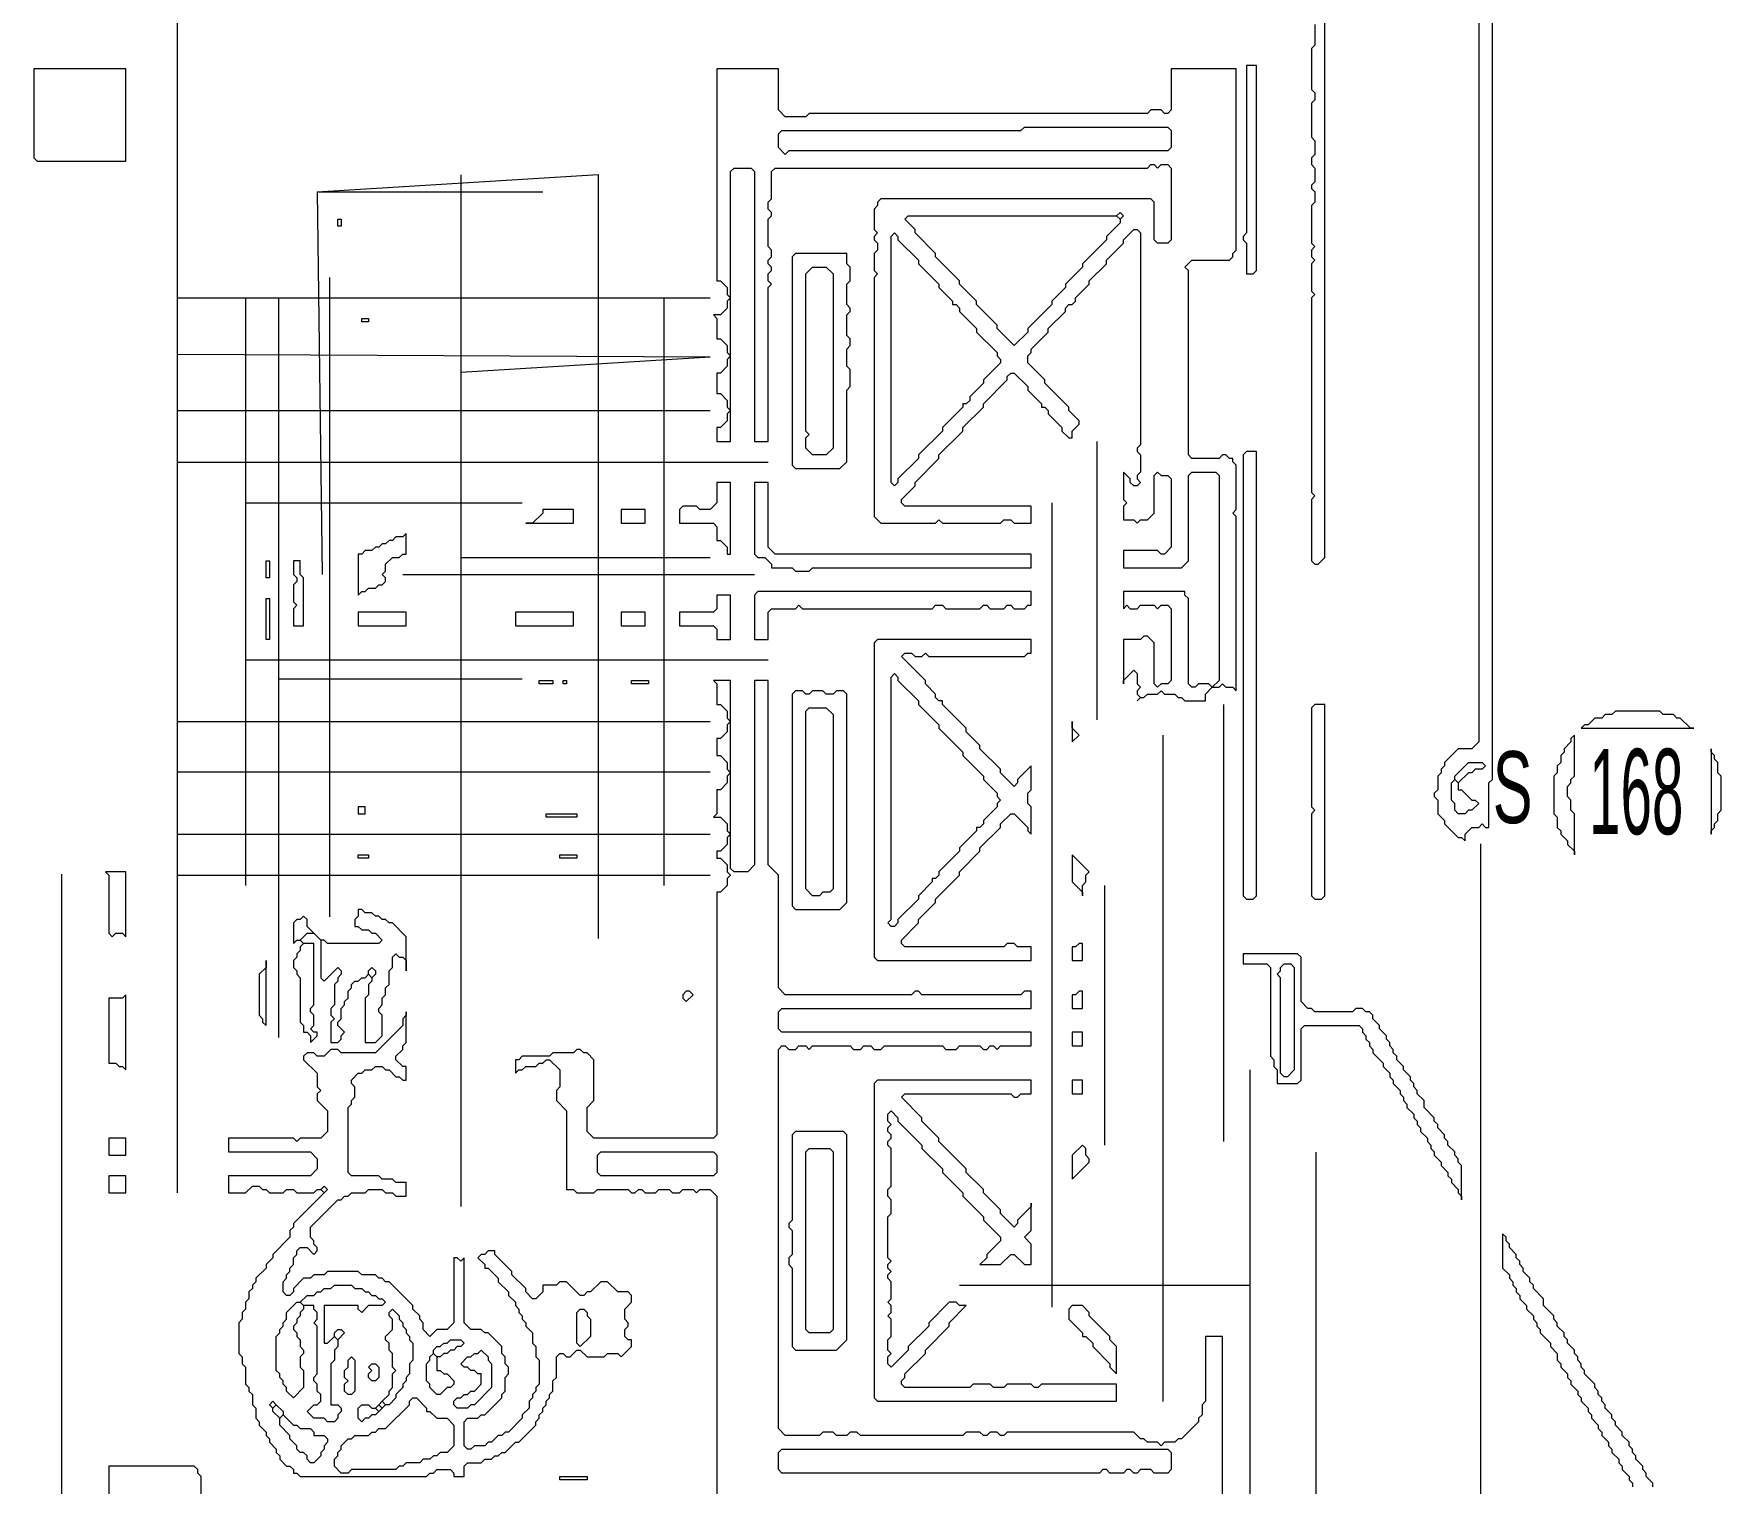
# Model space of a CAD drawing. Header units: millimetres. Extents: x 0 to 419, y 0 to 297.
# Drawn here: x 121.2 to 164.46, y 147.83 to 185 of the extents above; entities that cross this region are included whole.
import ezdxf

# ---------------------------------------------------------------- set-up
doc = ezdxf.new("R2010")
doc.units = ezdxf.units.MM
for name, color, linetype, lineweight in [('PAGE_001_OCR_TEXT', 6, 'CONTINUOUS', 0), ('PAGE_001_TRACE_CURVE', 6, 'CONTINUOUS', 0), ('PAGE_001_TRACE_STRAIGHT', 5, 'CONTINUOUS', 0), ('PAGE_001_TRACE_TEXT_SYMBOL', 6, 'CONTINUOUS', 0)]:
    doc.layers.add(name, color=color, linetype=linetype, lineweight=lineweight)
doc.styles.add('wqy-unicode', font='wqy-unicode')

msp = doc.modelspace()

# ---------------------------------------------------------------- linework, layer by layer
at = {"layer": 'PAGE_001_TRACE_CURVE', "color": 6}
for points in [[(158.247, 187.421), (158.247, 166.839), (158.072, 166.664), (157.721, 166.664), (157.371, 166.314), (157.371, 166.226), (157.283, 166.139), (157.283, 166.051), (157.196, 165.964), (157.196, 165.613), (157.108, 165.526), (157.108, 165.438), (157.196, 165.351), (157.196, 165), (157.371, 164.825), (157.371, 164.737), (157.721, 164.387), (157.809, 164.387), (157.896, 164.3), (157.896, 164.475), (158.072, 164.65), (158.247, 164.65), (158.334, 164.737), (158.422, 164.65), (158.51, 164.65), (158.51, 165.788), (158.597, 165.876), (158.597, 187.421)], [(154.043, 185.231), (154.043, 184.706), (153.956, 184.618), (153.956, 183.567), (154.043, 183.48), (154.043, 183.304), (153.956, 183.217), (153.956, 182.341), (154.043, 182.253), (154.043, 181.903), (153.956, 181.816), (153.956, 181.64), (154.043, 181.553), (154.043, 181.202), (153.956, 181.115), (153.956, 181.027), (154.043, 180.94), (154.043, 180.677), (153.956, 180.589), (153.956, 179.626), (154.043, 179.538), (153.956, 179.451), (153.956, 179.276), (154.043, 179.188), (153.956, 179.101), (153.956, 178.4), (154.043, 178.312), (153.956, 178.225), (153.956, 173.233), (154.043, 173.145), (153.956, 173.058), (153.956, 171.481), (154.043, 171.394), (154.131, 171.394), (154.306, 171.569), (154.306, 186.72)], [(138.718, 184.093), (138.718, 178.663), (138.805, 178.663), (138.98, 178.488), (138.98, 178.312), (139.068, 178.225), (138.98, 178.137), (138.98, 177.962), (138.805, 177.787), (138.63, 177.787), (138.718, 177.699), (138.718, 177.174), (138.805, 177.174), (138.98, 176.999), (138.98, 176.824), (139.068, 176.736), (138.98, 176.648), (138.98, 176.473), (138.805, 176.298), (138.718, 176.298), (138.718, 175.773), (138.805, 175.773), (138.98, 175.597), (138.98, 175.422), (139.068, 175.335), (138.98, 175.247), (138.98, 175.072), (138.805, 174.897), (138.718, 174.897), (138.718, 174.546), (139.068, 174.546), (139.068, 181.465), (139.156, 181.553), (139.593, 181.553), (139.681, 181.465), (139.681, 174.546), (140.031, 174.546), (140.031, 178.488), (140.119, 178.575), (140.031, 178.663), (140.031, 178.838), (140.119, 178.925), (140.119, 179.013), (140.031, 179.101), (140.031, 179.188), (140.119, 179.276), (140.119, 179.451), (140.031, 179.538), (140.031, 180.239), (140.119, 180.327), (140.119, 180.414), (140.031, 180.502), (140.031, 180.677), (140.119, 180.765), (140.119, 181.465), (140.206, 181.553), (149.752, 181.553), (149.84, 181.64), (149.927, 181.64), (150.015, 181.553), (150.102, 181.64), (150.278, 181.64), (150.365, 181.553), (150.365, 179.714)], [(151.854, 174.109), (151.766, 174.196), (151.679, 174.196), (151.591, 174.109), (150.891, 174.109), (150.803, 174.196), (150.803, 178.925), (150.715, 179.013), (150.891, 179.188), (151.854, 179.188), (151.941, 179.276), (151.941, 179.363), (152.029, 179.451), (152.029, 184.093), (150.365, 184.093), (150.365, 183.042), (150.278, 182.954), (150.19, 182.954), (150.102, 183.042), (149.84, 183.042), (149.752, 182.954), (141.082, 182.954), (140.995, 182.867), (140.469, 182.867), (140.294, 183.042), (140.294, 184.093), (138.718, 184.093)], [(150.365, 179.714), (150.278, 179.626), (150.015, 179.626), (149.927, 179.714), (149.927, 180.677), (149.84, 180.765), (142.921, 180.765), (142.834, 180.677), (142.834, 180.589), (142.746, 180.502), (142.746, 179.976), (142.834, 179.889), (142.746, 179.801), (142.746, 179.714), (142.834, 179.626), (142.834, 179.451), (142.746, 179.363), (142.746, 178.925), (142.834, 178.838), (142.746, 178.75), (142.746, 172.62), (142.921, 172.445), (144.322, 172.445), (144.41, 172.532), (144.498, 172.445), (145.986, 172.445), (146.074, 172.532), (146.249, 172.532), (146.337, 172.445), (146.775, 172.445), (146.775, 172.882), (143.534, 172.882), (143.447, 172.97), (143.447, 173.058), (143.797, 173.408), (143.797, 173.495), (144.41, 174.109), (144.41, 174.196), (145.023, 174.809), (145.023, 174.897), (145.549, 175.422), (145.549, 175.51), (146.162, 176.123), (146.162, 176.21), (146.249, 176.298), (146.337, 176.298), (146.687, 175.948), (146.687, 175.86), (147.037, 175.51), (147.037, 175.422), (147.125, 175.422), (147.212, 175.335), (147.212, 175.247), (147.563, 174.897), (147.563, 174.809), (147.738, 174.634), (147.825, 174.634), (147.825, 174.809), (148.001, 174.984), (148.001, 175.072), (147.738, 175.335), (147.738, 175.422), (147.125, 176.035), (147.125, 176.123)], [(147.125, 176.123), (146.687, 176.561), (146.687, 176.736), (146.775, 176.824), (146.775, 176.911), (147.212, 177.349), (147.212, 177.437), (147.65, 177.874), (147.65, 177.962), (147.738, 178.05), (147.825, 178.05), (147.913, 178.137), (147.913, 178.225), (148.263, 178.575), (148.263, 178.663), (148.701, 179.101), (148.701, 179.188), (149.139, 179.626), (149.139, 179.714), (149.402, 179.976), (149.489, 179.976), (149.577, 179.889), (149.577, 174.459), (149.489, 174.371), (149.489, 174.284), (149.577, 174.196), (149.577, 173.758), (149.489, 173.671), (149.489, 173.583), (149.577, 173.495), (149.489, 173.408), (149.402, 173.408), (149.314, 173.495), (149.314, 173.583), (149.139, 173.758), (149.139, 173.058), (149.227, 172.97), (149.139, 172.882), (149.139, 172.532), (149.402, 172.532), (149.489, 172.445), (149.577, 172.532), (149.752, 172.532), (149.927, 172.707), (149.927, 173.671), (150.015, 173.758), (150.102, 173.671), (150.278, 173.671), (150.365, 173.583), (150.365, 171.831), (150.19, 171.656), (150.102, 171.656), (150.015, 171.744), (149.139, 171.744), (149.139, 171.306), (150.628, 171.306), (150.803, 171.481), (150.803, 173.671), (150.891, 173.758), (151.504, 173.758), (151.591, 173.671), (151.591, 168.416), (151.416, 168.241), (151.328, 168.328)], [(151.328, 168.328), (151.066, 168.328), (150.978, 168.241), (150.891, 168.241), (150.803, 168.328), (150.803, 170.518), (150.715, 170.605), (150.715, 170.693), (149.139, 170.693), (149.139, 170.255), (149.227, 170.343), (149.314, 170.255), (149.489, 170.255), (149.577, 170.343), (149.927, 170.343), (150.015, 170.255), (150.102, 170.343), (150.278, 170.343), (150.365, 170.255), (150.365, 168.416), (150.278, 168.328), (150.102, 168.328), (150.015, 168.241), (149.927, 168.328), (149.927, 169.379), (149.752, 169.554), (149.665, 169.554), (149.577, 169.467), (149.139, 169.467), (149.139, 168.328), (149.139, 168.416), (149.402, 168.679), (149.489, 168.591), (149.489, 168.328), (149.577, 168.241), (149.489, 168.153), (149.489, 168.066), (149.577, 167.978), (149.489, 167.89), (149.577, 167.978), (149.665, 167.978), (149.752, 168.066), (150.015, 168.066), (150.102, 168.153), (150.19, 168.066), (150.453, 168.066), (150.54, 167.978), (150.628, 167.978), (150.715, 167.89), (151.241, 167.89), (151.241, 168.066), (151.416, 168.241), (151.591, 168.241), (151.679, 168.328), (151.766, 168.241), (151.941, 168.241), (152.029, 168.153), (152.029, 172.62), (151.941, 172.707), (152.029, 172.795), (152.029, 173.933), (151.941, 174.021), (151.941, 174.109), (151.854, 174.109)], [(138.63, 168.416), (138.718, 168.328), (138.718, 167.803), (138.805, 167.803), (138.98, 167.628), (138.98, 167.452), (139.068, 167.365), (138.98, 167.277), (138.98, 167.102), (138.805, 166.927), (138.718, 166.927), (138.718, 166.489), (138.805, 166.489), (138.98, 166.314), (138.98, 166.139), (139.068, 166.051), (138.98, 165.964), (138.98, 165.788), (138.805, 165.613), (138.718, 165.613), (138.718, 165), (138.63, 164.913), (138.805, 164.913), (138.98, 164.737), (138.98, 164.562), (139.068, 164.475), (138.98, 164.387), (138.98, 164.212), (138.805, 164.037), (138.718, 164.037), (138.718, 163.862), (138.805, 163.862), (138.98, 163.687), (138.98, 163.511), (139.068, 163.424), (138.98, 163.336), (138.98, 163.161), (138.805, 162.986), (138.718, 162.986), (138.718, 156.768), (138.63, 156.68), (135.565, 156.68), (135.39, 156.855), (135.39, 157.468), (135.565, 157.644), (135.565, 158.694), (135.39, 158.87), (135.302, 158.87), (135.215, 158.957), (135.127, 158.957), (135.04, 158.87), (134.514, 158.87), (134.427, 158.782), (133.726, 158.782), (133.638, 158.694), (133.551, 158.694), (133.551, 158.344), (133.638, 158.432), (133.726, 158.432), (133.814, 158.519), (134.076, 158.519), (134.164, 158.607), (134.251, 158.607), (134.339, 158.694)], [(141.17, 159.045), (142.133, 159.045), (142.221, 158.957), (142.396, 158.957), (142.483, 159.045), (142.659, 159.045), (142.746, 158.957), (142.921, 158.957), (143.009, 159.045), (144.498, 159.045), (144.585, 158.957), (144.848, 158.957), (144.935, 159.045), (145.461, 159.045), (145.549, 158.957), (145.636, 158.957), (145.724, 159.045), (145.811, 159.045), (145.899, 158.957), (145.986, 159.045), (146.775, 159.045), (146.775, 159.395), (140.382, 159.395), (140.294, 159.483), (140.294, 159.921), (140.382, 160.008), (146.775, 160.008), (146.775, 160.446), (146.599, 160.446), (146.512, 160.359), (143.972, 160.359), (143.885, 160.446), (143.797, 160.446), (143.709, 160.359), (140.469, 160.359), (140.294, 160.534), (140.294, 163.424), (140.031, 163.687), (140.031, 168.416), (139.681, 168.416), (139.681, 163.687), (139.506, 163.511), (139.156, 163.511), (139.068, 163.599), (139.068, 168.416), (138.63, 168.416)], [(151.679, 144.419), (151.679, 151.601), (151.241, 151.601), (151.241, 149.937), (151.153, 149.849), (151.153, 149.586), (151.066, 149.499), (151.066, 149.411), (150.628, 148.973), (150.54, 148.973), (150.453, 148.886), (150.19, 148.886), (150.102, 148.798), (150.015, 148.886), (149.752, 148.886), (149.665, 148.973), (149.577, 148.973), (149.402, 149.148), (146.162, 149.148), (146.074, 149.061), (145.986, 149.061), (145.899, 149.148), (145.724, 149.148), (145.636, 149.061), (145.549, 149.061), (145.461, 149.148), (145.111, 149.148), (145.023, 149.061), (142.396, 149.061), (142.308, 149.148), (142.133, 149.148), (142.046, 149.061), (141.783, 149.061), (141.695, 149.148), (141.433, 149.148), (141.345, 149.061), (140.469, 149.061), (140.294, 149.236), (140.294, 158.957), (140.382, 159.045), (140.469, 159.045), (140.557, 158.957), (140.732, 158.957), (140.82, 159.045), (140.995, 159.045), (141.082, 158.957), (141.17, 159.045)], [(134.339, 158.694), (134.427, 158.694), (134.689, 158.432), (134.689, 157.994), (134.602, 157.906), (134.602, 157.644), (134.864, 157.381), (134.864, 155.366), (135.04, 155.366), (135.127, 155.279), (135.565, 155.279), (135.653, 155.366), (136.441, 155.366), (136.528, 155.279), (136.616, 155.279), (136.704, 155.366), (136.791, 155.366), (136.879, 155.279), (137.141, 155.279), (137.229, 155.366), (137.492, 155.366), (137.579, 155.279), (137.754, 155.279), (137.842, 155.366), (138.105, 155.366), (138.192, 155.279), (138.28, 155.366), (138.543, 155.366), (138.718, 155.191), (138.718, 146.083)]]:
    msp.add_lwpolyline(points, dxfattribs=at)
for points in [[(146.512, 182.516), (146.599, 182.604), (150.278, 182.604), (150.365, 182.516), (150.365, 182.078), (150.278, 181.991), (140.557, 181.991), (140.469, 181.903), (140.294, 182.078), (140.294, 182.429), (140.382, 182.516)], [(148.964, 180.327), (149.051, 180.414), (149.139, 180.327), (149.051, 180.239)], [(143.534, 180.239), (143.622, 180.327), (148.964, 180.327), (149.051, 180.239), (149.051, 180.152), (148.701, 179.801), (148.701, 179.714), (148.088, 179.101), (148.088, 179.013), (147.65, 178.575), (147.65, 178.488), (147.3, 178.137), (147.3, 178.05), (146.687, 177.437), (146.687, 177.349), (146.337, 176.999), (145.899, 177.437), (145.899, 177.524), (145.373, 178.05), (145.373, 178.137), (144.935, 178.575), (144.935, 178.663), (144.322, 179.276), (144.322, 179.363), (143.797, 179.889), (143.797, 179.976)], [(143.184, 179.801), (143.272, 179.889), (143.359, 179.801), (143.359, 179.714), (143.885, 179.188), (143.885, 179.101), (144.41, 178.575), (144.41, 178.488), (144.76, 178.137), (144.76, 178.05), (144.848, 178.05), (144.935, 177.962), (144.935, 177.874), (145.373, 177.437), (145.373, 177.349), (145.899, 176.824), (145.899, 176.736), (145.986, 176.648), (145.986, 176.561), (145.549, 176.123), (145.549, 176.035), (145.198, 175.685), (145.198, 175.597), (145.111, 175.51), (145.023, 175.51), (145.023, 175.422), (144.498, 174.897), (144.498, 174.809), (143.885, 174.196), (143.885, 174.109), (143.359, 173.583), (143.359, 173.495), (143.272, 173.408), (143.184, 173.495)], [(157.984, 166.314), (158.334, 166.314), (158.422, 166.226), (158.334, 166.139), (158.159, 166.139), (158.072, 166.051), (157.984, 166.051), (157.721, 165.788), (157.634, 165.876), (157.634, 165.964)], [(157.546, 165.788), (157.634, 165.876), (157.721, 165.788), (157.721, 165.613), (157.809, 165.613), (158.072, 165.351), (158.159, 165.351), (158.247, 165.263), (158.072, 165.088), (157.984, 165.088), (157.896, 165), (157.721, 165), (157.634, 165.088), (157.634, 165.263), (157.546, 165.351)], [(135.653, 156.242), (135.74, 156.33), (138.63, 156.33), (138.718, 156.242), (138.718, 155.804), (138.63, 155.717), (135.74, 155.717), (135.653, 155.804)], [(140.294, 148.623), (140.382, 148.71), (150.278, 148.71), (150.365, 148.623), (150.365, 148.185), (150.278, 148.097), (149.927, 148.097), (149.84, 148.185), (149.577, 148.185), (149.489, 148.097), (149.402, 148.097), (149.314, 148.185), (149.227, 148.185), (149.139, 148.097), (148.789, 148.097), (148.701, 148.185), (148.614, 148.185), (148.526, 148.097), (140.382, 148.097), (140.294, 148.185)]]:
    msp.add_lwpolyline(points, close=True, dxfattribs=at)
at = {"layer": 'PAGE_001_TRACE_STRAIGHT', "color": 5}
for p, q in [((124.877, 185.409), (124.877, 155.279)), ((128.472, 180.94), (135.675, 181.384)), ((132.15, 181.378), (132.15, 154.929)), ((135.675, 181.384), (135.675, 161.804)), ((128.472, 180.94), (128.598, 171.131)), ((128.472, 180.94), (134.251, 180.94)), ((128.786, 178.744), (128.786, 162.358)), ((124.877, 178.225), (138.543, 178.225)), ((126.632, 178.225), (126.632, 163.161)), ((127.479, 178.225), (127.479, 159.264)), ((137.36, 178.225), (137.36, 163.161)), ((124.877, 176.784), (138.543, 176.714)), ((132.15, 176.321), (138.543, 176.714)), ((124.877, 175.335), (138.543, 175.335)), ((148.46, 174.546), (148.46, 167.409)), ((124.877, 174.014), (140.034, 174.014)), ((126.632, 172.97), (133.726, 172.97)), ((147.303, 172.97), (147.303, 152.345)), ((132.15, 171.569), (138.543, 171.569)), ((130.661, 171.131), (139.681, 171.131)), ((126.632, 168.941), (140.031, 168.941)), ((127.479, 168.46), (133.726, 168.46)), ((151.707, 167.803), (151.707, 156.593)), ((124.877, 167.365), (138.543, 167.365)), ((150.146, 167.011), (150.146, 149.933)), ((124.877, 166.077), (138.544, 166.077)), ((124.877, 164.475), (138.543, 164.475)), ((158.294, 164.228), (158.294, 134.785)), ((121.917, 163.451), (121.917, 144.468)), ((124.877, 163.424), (138.543, 163.424)), ((148.657, 163.161), (148.657, 156.505)), ((152.383, 158.431), (152.383, 144.155)), ((154.07, 156.319), (154.07, 140.78)), ((144.935, 152.914), (152.383, 152.914))]:
    msp.add_line(p, q, dxfattribs=at)
at = {"layer": 'PAGE_001_TRACE_TEXT_SYMBOL', "color": 6}
for points in [[(121.203, 184.093), (121.203, 181.816), (121.29, 181.728), (123.567, 181.728), (123.567, 184.093)], [(152.292, 184.18), (152.292, 179.889), (152.204, 179.801), (152.204, 179.714), (152.292, 179.626), (152.292, 178.838), (152.467, 178.838), (152.554, 178.925), (152.554, 184.18)], [(128.997, 180.239), (129.085, 180.239), (129.085, 180.064), (128.997, 180.064)], [(140.732, 179.363), (140.644, 179.276), (140.644, 173.933), (140.732, 173.846), (141.87, 173.846), (142.046, 174.021), (142.046, 175.86), (142.133, 175.948), (142.133, 176.386), (142.046, 176.473), (142.046, 176.911), (142.133, 176.999), (142.133, 177.174), (142.046, 177.261), (142.046, 177.787), (142.133, 177.874), (142.133, 177.962), (142.046, 178.05), (142.046, 178.575), (142.133, 178.663), (142.133, 179.013), (142.046, 179.101), (142.046, 179.363)], [(141.17, 179.013), (141.52, 179.013), (141.695, 178.838), (141.695, 174.371), (141.52, 174.196), (141.17, 174.196), (140.995, 174.371), (140.995, 174.634), (141.082, 174.722), (140.995, 174.809), (140.995, 178.838)], [(129.61, 177.699), (129.785, 177.699), (129.785, 177.612), (129.61, 177.612)], [(152.292, 174.284), (152.204, 174.196), (152.204, 162.898), (152.292, 162.811), (152.467, 162.811), (152.554, 162.898), (152.554, 174.284)], [(138.718, 173.495), (138.718, 172.97), (138.543, 172.795), (138.28, 172.795), (138.192, 172.882), (137.842, 172.882), (137.754, 172.795), (137.754, 172.445), (138.63, 172.445), (138.718, 172.357), (138.718, 172.007), (138.805, 172.007), (138.98, 171.831), (138.98, 171.656), (139.068, 171.656), (139.068, 173.495)], [(139.681, 173.495), (139.681, 171.656), (139.769, 171.569), (139.944, 171.569), (140.119, 171.394), (140.119, 171.306), (140.644, 171.306), (140.732, 171.218), (141.082, 171.218), (141.17, 171.306), (146.775, 171.306), (146.775, 171.656), (140.206, 171.656), (140.031, 171.831), (140.031, 173.495)], [(134.251, 172.795), (134.251, 172.707), (133.989, 172.445), (133.814, 172.445), (135.04, 172.445), (135.04, 172.795)], [(136.266, 172.795), (136.266, 172.445), (136.879, 172.445), (136.879, 172.795)], [(130.748, 172.182), (130.661, 172.094), (130.486, 172.094), (130.398, 172.007), (130.311, 172.007), (130.223, 171.919), (130.135, 171.919), (130.048, 171.831), (129.96, 171.831), (129.873, 171.744), (129.698, 171.744), (129.61, 171.656), (129.522, 171.656), (129.522, 170.605), (129.61, 170.693), (129.698, 170.693), (129.785, 170.781), (129.96, 170.781), (130.048, 170.868), (130.135, 170.868), (130.223, 170.956), (130.223, 171.043), (130.135, 171.131), (130.223, 171.218), (130.223, 171.394), (130.398, 171.569), (130.573, 171.569), (130.661, 171.656), (130.748, 171.656)], [(127.158, 171.481), (127.245, 171.481), (127.245, 171.043), (127.158, 171.043)], [(127.859, 171.481), (127.859, 171.131), (127.946, 171.043), (127.946, 170.956), (127.859, 170.868), (127.859, 170.43), (127.946, 170.343), (127.859, 170.255), (127.859, 169.817), (128.121, 169.817), (128.121, 171.043), (128.034, 171.131), (128.034, 171.481)], [(127.158, 170.518), (127.245, 170.518), (127.245, 169.467), (127.158, 169.467)], [(138.718, 170.605), (138.718, 170.255), (138.63, 170.167), (137.754, 170.167), (137.754, 169.817), (138.63, 169.817), (138.718, 169.73), (138.718, 169.467), (139.068, 169.467), (139.068, 170.605)], [(139.769, 170.693), (139.681, 170.605), (139.681, 169.467), (140.031, 169.467), (140.031, 170.167), (140.119, 170.255), (140.732, 170.255), (140.82, 170.343), (140.907, 170.255), (144.235, 170.255), (144.322, 170.343), (144.498, 170.343), (144.585, 170.255), (145.461, 170.255), (145.549, 170.343), (145.636, 170.343), (145.724, 170.255), (146.074, 170.255), (146.162, 170.343), (146.249, 170.343), (146.337, 170.255), (146.599, 170.255), (146.687, 170.343), (146.775, 170.343), (146.775, 170.693)], [(129.522, 170.167), (129.522, 169.817), (130.748, 169.817), (130.748, 170.167)], [(133.551, 170.167), (133.551, 169.817), (135.04, 169.817), (135.04, 170.167)], [(136.266, 170.167), (136.266, 169.817), (136.879, 169.817), (136.879, 170.167)], [(142.834, 169.467), (142.746, 169.379), (142.746, 161.322), (142.834, 161.234), (146.775, 161.234), (146.775, 161.585), (146.424, 161.585), (146.337, 161.672), (146.162, 161.672), (146.074, 161.585), (143.534, 161.585), (143.447, 161.672), (143.447, 161.76), (143.885, 162.198), (143.885, 162.285), (144.322, 162.723), (144.322, 162.811), (144.935, 163.424), (144.935, 163.511), (145.461, 164.037), (145.461, 164.124), (145.986, 164.65), (145.986, 164.737), (146.249, 165), (146.337, 165), (146.687, 164.65), (146.687, 164.562), (146.775, 164.475), (146.775, 165.175), (146.687, 165.263), (146.687, 165.526), (146.775, 165.613), (146.775, 166.226), (146.424, 165.876), (146.424, 165.788), (146.337, 165.701), (145.986, 166.051), (145.986, 166.139), (145.461, 166.664), (145.461, 166.752), (145.111, 167.102), (145.111, 167.19), (144.498, 167.803), (144.498, 167.89), (144.41, 167.89), (144.322, 167.978), (144.322, 168.066), (144.06, 168.328), (144.06, 168.416), (143.447, 169.029), (143.534, 169.116), (143.709, 169.116), (143.797, 169.029), (143.972, 169.029), (144.06, 169.116), (144.147, 169.029), (146.599, 169.029), (146.687, 169.116), (146.775, 169.116), (146.775, 169.467)], [(134.164, 168.416), (134.514, 168.416), (134.514, 168.328), (134.164, 168.328)], [(134.777, 168.416), (134.864, 168.416), (134.864, 168.328), (134.777, 168.328)], [(136.528, 168.416), (136.966, 168.416), (136.966, 168.328), (136.528, 168.328)], [(143.184, 168.503), (143.272, 168.591), (143.359, 168.503), (143.359, 168.416), (143.885, 167.89), (143.885, 167.803), (144.41, 167.277), (144.41, 167.19), (145.023, 166.577), (145.023, 166.489), (145.549, 165.964), (145.549, 165.876), (145.899, 165.526), (145.899, 165.438), (145.986, 165.351), (145.899, 165.263), (145.899, 165.175), (145.549, 164.825), (145.549, 164.737), (145.461, 164.65), (145.373, 164.65), (145.373, 164.562), (144.935, 164.124), (144.935, 164.037), (144.41, 163.511), (144.41, 163.424), (144.322, 163.336), (144.235, 163.336), (144.235, 163.249), (143.885, 162.898), (143.885, 162.811), (143.359, 162.285), (143.359, 162.198), (143.272, 162.11), (143.184, 162.11), (143.096, 162.198), (143.184, 162.285)], [(140.732, 168.153), (140.644, 168.066), (140.644, 162.636), (140.732, 162.548), (141.87, 162.548), (142.046, 162.723), (142.046, 168.066), (141.958, 168.153), (141.783, 168.153), (141.695, 168.066), (141.52, 168.066), (141.433, 168.153), (141.17, 168.153), (141.082, 168.066), (140.995, 168.066), (140.907, 168.153)], [(140.995, 167.628), (141.082, 167.715), (141.52, 167.715), (141.695, 167.54), (141.695, 163.073), (141.608, 162.986), (141.433, 162.986), (141.345, 162.898), (141.17, 162.898), (140.995, 163.073)], [(154.043, 167.803), (153.956, 167.715), (153.956, 165.175), (154.043, 165.088), (153.956, 165), (153.956, 162.898), (154.043, 162.811), (154.218, 162.811), (154.306, 162.898), (154.306, 167.803)], [(161.75, 167.628), (161.662, 167.54), (161.487, 167.54), (161.399, 167.452), (161.224, 167.452), (161.049, 167.277), (160.962, 167.277), (160.874, 167.19), (163.764, 167.19), (163.676, 167.19), (163.414, 167.452), (163.326, 167.452), (163.239, 167.54), (162.976, 167.54), (162.888, 167.628)], [(147.825, 167.365), (147.825, 166.839), (148.001, 167.015), (147.825, 167.19)], [(160.699, 167.015), (160.611, 166.927), (160.611, 166.839), (160.436, 166.664), (160.436, 166.577), (160.349, 166.489), (160.349, 166.314), (160.261, 166.226), (160.261, 166.051), (160.173, 165.964), (160.173, 165), (160.261, 164.913), (160.261, 164.65), (160.349, 164.562), (160.349, 164.475), (160.524, 164.3), (160.524, 164.212), (160.699, 164.037), (160.699, 163.949), (160.699, 165), (160.611, 165.088), (160.611, 165.351), (160.524, 165.438), (160.524, 165.701), (160.611, 165.788), (160.611, 165.876), (160.699, 165.964)], [(164.202, 166.664), (164.202, 164.475), (164.202, 164.562), (164.289, 164.65), (164.289, 164.737), (164.377, 164.825), (164.377, 165), (164.465, 165.088), (164.465, 165.964), (164.377, 166.051), (164.377, 166.314), (164.289, 166.402), (164.289, 166.489), (164.202, 166.577)], [(129.522, 165.175), (129.522, 165), (129.698, 165), (129.698, 165.175)], [(134.339, 165), (135.127, 165), (135.127, 164.913), (134.339, 164.913)], [(129.522, 163.949), (129.785, 163.949), (129.785, 163.862), (129.522, 163.862)], [(134.689, 163.949), (135.127, 163.949), (135.127, 163.862), (134.689, 163.862)], [(147.825, 163.949), (147.825, 163.249), (148.088, 162.986), (148.088, 162.898), (148.088, 163.161), (148.176, 163.249), (148.176, 163.424), (148.263, 163.511)], [(123.042, 163.511), (123.129, 163.424), (123.129, 161.935), (123.217, 161.847), (123.305, 161.935), (123.48, 161.935), (123.567, 161.847), (123.567, 163.511)], [(148.001, 161.672), (147.913, 161.585), (147.825, 161.585), (147.825, 161.234), (148.088, 161.234), (148.088, 161.672)], [(127.158, 161.234), (127.158, 161.059), (126.983, 160.884), (126.983, 159.833), (127.07, 159.745), (127.07, 159.658), (127.158, 159.57)], [(129.785, 160.972), (129.873, 161.059), (129.96, 160.972), (129.96, 160.884), (129.873, 160.796), (129.785, 160.884)], [(153.167, 161.059), (153.255, 161.147), (153.43, 161.147), (153.518, 161.059), (153.518, 158.432), (153.343, 158.257), (153.255, 158.257), (153.167, 158.344), (153.167, 160.796), (153.08, 160.884), (153.167, 160.972)], [(123.567, 160.359), (123.48, 160.271), (123.129, 160.271), (123.129, 158.607), (123.305, 158.607), (123.392, 158.519), (123.48, 158.519), (123.567, 158.432)], [(137.93, 160.446), (137.842, 160.359), (137.842, 160.271), (137.93, 160.183), (138.105, 160.359), (138.017, 160.446)], [(148.001, 160.446), (147.913, 160.359), (147.825, 160.359), (147.825, 160.008), (148.088, 160.008), (148.088, 160.446)], [(147.825, 159.395), (147.825, 159.045), (148.088, 159.045), (148.088, 159.395)], [(147.825, 158.169), (147.825, 157.819), (148.088, 157.819), (148.088, 158.169)], [(123.129, 156.68), (123.129, 156.242), (123.567, 156.242), (123.567, 156.68)], [(140.732, 156.855), (140.644, 156.768), (140.644, 154.578), (140.557, 154.491), (140.557, 154.403), (140.644, 154.316), (140.644, 153.702), (140.557, 153.615), (140.557, 153.44), (140.644, 153.352), (140.644, 151.338), (140.732, 151.25), (141.783, 151.25), (142.046, 151.513), (142.046, 156.768), (141.958, 156.855)], [(140.995, 156.33), (141.082, 156.417), (141.608, 156.417), (141.695, 156.33), (141.695, 151.776), (141.608, 151.688), (141.082, 151.688), (140.995, 151.776)], [(148.088, 156.505), (147.825, 156.242), (147.825, 155.629), (148.263, 156.067), (148.263, 156.155), (148.176, 156.242), (148.176, 156.417)], [(123.129, 155.717), (123.129, 155.279), (123.567, 155.279), (123.567, 155.717)], [(128.559, 155.366), (128.647, 155.454), (128.734, 155.366), (128.647, 155.279)], [(128.822, 152.827), (128.909, 152.914), (129.347, 152.914), (129.435, 152.827), (129.61, 152.827), (129.698, 152.739), (129.785, 152.739), (129.873, 152.651), (129.96, 152.651), (130.048, 152.564), (130.135, 152.564), (130.223, 152.476), (130.135, 152.389), (129.785, 152.389), (129.61, 152.214), (129.522, 152.301), (129.522, 152.389), (128.647, 152.389), (128.647, 151.425), (128.734, 151.425), (128.909, 151.601), (128.997, 151.513), (128.997, 151.338), (128.909, 151.25), (128.909, 150.987), (128.822, 150.9), (128.822, 149.849), (128.997, 149.849), (129.085, 149.761), (129.085, 149.674), (128.997, 149.586), (128.997, 149.499), (128.909, 149.411), (128.734, 149.411), (128.647, 149.499), (128.384, 149.499), (128.209, 149.674), (128.384, 149.849), (128.472, 149.849), (128.559, 149.937), (128.559, 150.112), (128.472, 150.199), (128.472, 150.374), (128.384, 150.462), (128.384, 150.55), (128.472, 150.637), (128.472, 151.863), (128.384, 151.951), (128.472, 152.038), (128.472, 152.214), (128.384, 152.301), (128.384, 152.389), (128.121, 152.389), (128.034, 152.476), (128.209, 152.651), (128.384, 152.651), (128.472, 152.739), (128.559, 152.739), (128.647, 152.827)], [(127.946, 152.476), (128.034, 152.476), (128.121, 152.389), (128.121, 152.301), (128.034, 152.214), (128.034, 152.126), (127.946, 152.038), (127.946, 151.951), (127.859, 151.863), (127.859, 151.776), (127.946, 151.688), (127.946, 151.601), (128.034, 151.513), (128.034, 151.338), (128.121, 151.25), (128.121, 151.163), (128.034, 151.075), (128.034, 150.812), (128.121, 150.725), (128.121, 150.287), (127.859, 150.024), (127.683, 150.199), (127.683, 150.287), (127.596, 150.374), (127.596, 150.462), (127.508, 150.55), (127.508, 150.637), (127.421, 150.725), (127.421, 151.601), (127.508, 151.688), (127.508, 151.776), (127.596, 151.863), (127.596, 151.951), (127.683, 152.038), (127.683, 152.214)], [(130.311, 152.214), (130.398, 152.301), (130.573, 152.126), (130.573, 152.038), (130.661, 151.951), (130.661, 151.863), (130.748, 151.776), (130.748, 151.688), (130.836, 151.601), (130.836, 151.513), (130.924, 151.425), (130.924, 150.987), (130.836, 150.9), (130.836, 150.637), (130.748, 150.55), (130.748, 150.462), (130.661, 150.374), (130.661, 150.287), (130.486, 150.112), (130.486, 150.024), (130.311, 149.849), (130.223, 149.849), (130.135, 149.937), (130.311, 150.112), (130.311, 150.199), (130.398, 150.287), (130.398, 150.637), (130.486, 150.725), (130.398, 150.812), (130.398, 151.163), (130.311, 151.25), (130.311, 151.425), (130.223, 151.513), (130.223, 151.601), (130.398, 151.776), (130.398, 152.038), (130.311, 152.126)], [(135.127, 152.214), (135.215, 152.301), (135.302, 152.301), (135.39, 152.214), (135.39, 152.126), (135.477, 152.038), (135.477, 151.601), (135.215, 151.338), (135.127, 151.425)], [(147.825, 152.389), (147.738, 152.301), (147.738, 152.038), (148.088, 151.688), (148.088, 151.601), (148.176, 151.601), (148.351, 151.425), (148.351, 151.338), (148.789, 150.9), (148.789, 150.812), (148.964, 150.637), (148.964, 151.338), (148.789, 151.513), (148.789, 151.601), (148.263, 152.126), (148.263, 152.214), (148.088, 152.389)], [(128.909, 151.688), (128.997, 151.776), (129.085, 151.776), (129.172, 151.688), (128.997, 151.513), (128.909, 151.601)], [(131.799, 151.425), (131.887, 151.513), (132.15, 151.513), (132.237, 151.425), (132.15, 151.338), (132.062, 151.338), (131.974, 151.25), (131.887, 151.25), (131.799, 151.163), (131.712, 151.163), (131.624, 151.075), (131.537, 151.075), (131.449, 151.163), (131.449, 151.25), (131.537, 151.338), (131.624, 151.338), (131.712, 151.425)], [(129.26, 150.987), (129.347, 151.075), (129.435, 150.987), (129.435, 150.199), (129.347, 150.112), (129.26, 150.112), (129.172, 150.199), (129.172, 150.374), (129.26, 150.462), (129.172, 150.55), (129.172, 150.725), (129.26, 150.812)], [(131.361, 151.075), (131.449, 151.163), (131.537, 151.075), (131.537, 150.725), (131.624, 150.725), (131.712, 150.637), (131.799, 150.637), (131.974, 150.462), (131.974, 150.374), (131.887, 150.287), (131.799, 150.287), (131.624, 150.112), (131.537, 150.112), (131.361, 150.287), (131.361, 150.374), (131.274, 150.462), (131.274, 150.9), (131.361, 150.987)], [(132.588, 151.163), (132.675, 151.25), (132.85, 151.075), (132.85, 150.987), (132.938, 150.9), (132.938, 150.287), (132.5, 149.849), (132.412, 149.849), (132.325, 149.761), (132.062, 149.761), (131.974, 149.849), (131.974, 149.937), (132.062, 150.024), (132.15, 150.024), (132.237, 150.112), (132.325, 150.112), (132.412, 150.199), (132.5, 150.199), (132.675, 150.374), (132.675, 150.637), (132.588, 150.637), (132.5, 150.725), (132.412, 150.725), (132.325, 150.812), (132.237, 150.812), (132.15, 150.9), (132.325, 151.075), (132.412, 151.075), (132.5, 151.163)], [(129.785, 150.812), (129.873, 150.9), (129.96, 150.9), (130.048, 150.812), (130.048, 150.55), (129.96, 150.462), (129.873, 150.462), (129.785, 150.55), (129.785, 150.637), (129.873, 150.725)], [(127.245, 149.849), (127.333, 149.937), (127.421, 149.849), (127.333, 149.761)], [(127.333, 149.761), (127.421, 149.849), (127.596, 149.674), (127.596, 149.586), (127.508, 149.499), (127.333, 149.674)], [(130.836, 149.937), (130.924, 150.024), (131.011, 150.024), (131.274, 149.761), (131.274, 149.674), (131.361, 149.674), (131.537, 149.499), (131.799, 149.499), (131.974, 149.323), (131.974, 148.798), (131.799, 148.623), (131.624, 148.623), (131.537, 148.535), (131.449, 148.535), (131.361, 148.448), (131.186, 148.448), (131.099, 148.36), (130.748, 148.36), (130.661, 148.273), (130.573, 148.273), (130.486, 148.185), (129.347, 148.185), (129.26, 148.097), (129.085, 148.097), (128.909, 148.273), (128.909, 148.448), (128.997, 148.535), (128.997, 148.623), (129.085, 148.71), (129.085, 148.798), (129.26, 148.973), (129.347, 148.973), (129.435, 149.061), (129.785, 149.061), (129.873, 149.148), (129.96, 149.148), (130.048, 149.236), (130.223, 149.236), (130.836, 149.849)], [(129.522, 149.761), (129.61, 149.849), (129.785, 149.849), (129.873, 149.761), (129.96, 149.761), (130.048, 149.674), (129.96, 149.586), (129.873, 149.586), (129.785, 149.499), (129.698, 149.499), (129.61, 149.411), (129.522, 149.499)], [(129.96, 149.761), (130.048, 149.849), (130.135, 149.761), (130.048, 149.674)], [(130.048, 149.849), (130.135, 149.937), (130.223, 149.849), (130.135, 149.761)], [(127.508, 149.499), (127.596, 149.586), (127.859, 149.323), (127.946, 149.323), (128.034, 149.236), (128.296, 149.236), (128.384, 149.148), (128.384, 149.061), (128.647, 149.061), (128.734, 148.973), (128.734, 148.886), (128.647, 148.798), (128.647, 148.71), (128.559, 148.623), (128.559, 148.535), (128.384, 148.36), (128.296, 148.36), (128.209, 148.448), (128.209, 148.535), (128.121, 148.623), (128.034, 148.623), (127.946, 148.71), (127.946, 148.798), (127.771, 148.973), (127.771, 149.061), (127.508, 149.323)], [(134.689, 148.01), (135.39, 148.01), (135.39, 147.922), (134.689, 147.922)]]:
    msp.add_lwpolyline(points, close=True, dxfattribs=at)
for points in [[(129.522, 162.548), (129.522, 162.373), (129.435, 162.285), (129.435, 162.11), (129.522, 162.11), (129.61, 162.023), (129.785, 162.023), (129.873, 161.935), (129.96, 161.935), (130.135, 161.76), (130.048, 161.672), (128.734, 161.672), (128.647, 161.76), (128.559, 161.76), (128.209, 162.11), (128.209, 162.285), (128.121, 162.373), (128.034, 162.285), (127.946, 162.285), (127.859, 162.198), (127.859, 161.672), (127.946, 161.76), (128.034, 161.76), (128.121, 161.672), (128.034, 161.585), (128.034, 161.497), (127.946, 161.409), (127.946, 161.322), (127.859, 161.234), (127.859, 161.059), (127.946, 160.972), (127.946, 160.884), (128.034, 160.796), (128.034, 159.658), (128.121, 159.57), (128.121, 159.395), (128.209, 159.395), (128.296, 159.308), (128.296, 159.132), (128.472, 159.308), (128.472, 159.395), (128.384, 159.395), (128.296, 159.483), (128.384, 159.57), (128.384, 159.833), (128.296, 159.921), (128.296, 160.008), (128.384, 160.096), (128.384, 161.672), (128.121, 161.672), (128.034, 161.76), (128.209, 161.935), (128.384, 161.935), (128.559, 161.76), (128.559, 160.796), (128.647, 160.709), (128.997, 161.059), (129.085, 160.972), (129.085, 160.884), (128.997, 160.796), (128.997, 160.709), (128.909, 160.621), (128.909, 160.096), (128.822, 160.008)], [(128.822, 160.008), (128.822, 159.833), (128.909, 159.745), (128.822, 159.658), (128.822, 159.132), (128.997, 159.132), (129.085, 159.22), (129.085, 159.308), (129.172, 159.395), (128.997, 159.57), (128.997, 159.658), (129.085, 159.745), (129.085, 160.008), (129.172, 160.096), (129.172, 160.183), (129.26, 160.271), (129.26, 160.446), (129.347, 160.534), (129.347, 160.621), (129.435, 160.709), (129.522, 160.709), (129.61, 160.796), (129.698, 160.796), (129.785, 160.884), (129.873, 160.796), (129.873, 160.709), (129.785, 160.621), (129.785, 160.359), (129.698, 160.271), (129.698, 159.132), (129.96, 159.132), (130.135, 159.308), (130.135, 159.833), (130.048, 159.921), (130.048, 160.008), (130.135, 160.096), (130.135, 160.271), (130.223, 160.359), (130.223, 160.534), (130.311, 160.621), (130.311, 160.972), (130.398, 161.059), (130.398, 161.322), (130.486, 161.409), (130.573, 161.322), (130.661, 161.322), (130.748, 161.234), (130.748, 160.972), (130.748, 161.847), (130.398, 162.198), (130.311, 162.198), (130.223, 162.285), (130.135, 162.285), (130.048, 162.373), (129.96, 162.373), (129.873, 162.46), (129.698, 162.46), (129.61, 162.548), (129.522, 162.548)], [(152.204, 161.409), (152.204, 161.147), (152.817, 161.147), (152.905, 161.059), (152.905, 158.782), (152.992, 158.694), (152.992, 158.519), (153.08, 158.432), (153.08, 158.081), (153.605, 158.081), (153.693, 158.169), (153.693, 159.483), (153.781, 159.57), (155.182, 159.57), (155.269, 159.483), (155.269, 159.395), (155.357, 159.308), (155.357, 159.22), (155.444, 159.132), (155.444, 159.045), (155.532, 158.957), (155.532, 158.87), (155.795, 158.607), (155.795, 158.519), (155.97, 158.344), (155.97, 158.257), (156.057, 158.169), (156.057, 158.081), (156.233, 157.906), (156.233, 157.819), (156.32, 157.731), (156.32, 157.644), (156.408, 157.556), (156.408, 157.468), (156.583, 157.293), (156.583, 157.206), (156.67, 157.118), (156.67, 157.03), (156.758, 156.943), (156.758, 156.855), (156.933, 156.68), (156.933, 156.593), (157.021, 156.505), (157.021, 156.417), (157.108, 156.33), (157.108, 156.242), (157.283, 156.067), (157.283, 155.98), (157.459, 155.804), (157.459, 155.717), (157.546, 155.629), (157.546, 155.542), (157.721, 155.366), (157.721, 155.279), (157.809, 155.191), (157.809, 155.104), (157.809, 155.98), (157.721, 156.067), (157.721, 156.155), (157.634, 156.242), (157.634, 156.33), (157.459, 156.505), (157.459, 156.593), (157.371, 156.68)], [(157.371, 156.68), (157.371, 156.768), (157.196, 156.943), (157.196, 157.03), (157.108, 157.118), (157.108, 157.206), (156.846, 157.468), (156.846, 157.644), (156.67, 157.819), (156.67, 157.906), (156.583, 157.994), (156.583, 158.081), (156.495, 158.169), (156.495, 158.257), (156.32, 158.432), (156.32, 158.519), (156.145, 158.694), (156.145, 158.782), (156.057, 158.87), (156.057, 158.957), (155.97, 159.045), (155.97, 159.132), (155.882, 159.22), (155.882, 159.308), (155.707, 159.483), (155.707, 159.57), (155.532, 159.745), (155.532, 159.833), (155.444, 159.921), (155.357, 159.921), (155.269, 160.008), (155.094, 160.008), (155.007, 159.921), (154.043, 159.921), (153.956, 160.008), (153.868, 160.008), (153.693, 160.183), (153.693, 161.322), (153.605, 161.409), (152.204, 161.409)], [(130.748, 159.921), (130.748, 159.833), (130.661, 159.745), (130.661, 159.57), (129.96, 158.87), (129.085, 158.87), (128.997, 158.957), (128.822, 158.957), (128.647, 158.782), (128.472, 158.782), (128.384, 158.87), (128.209, 158.87), (128.121, 158.782), (128.121, 158.694), (128.472, 158.344), (128.472, 157.994), (128.559, 157.906), (128.472, 157.819), (128.472, 157.644), (128.734, 157.381), (128.734, 156.855), (128.559, 156.68), (128.034, 156.68), (127.946, 156.593), (127.859, 156.68), (126.195, 156.68), (126.195, 156.33), (128.296, 156.33), (128.472, 156.155), (128.472, 155.892), (128.296, 155.717), (126.195, 155.717), (126.195, 155.279), (126.632, 155.279), (126.808, 155.454), (126.983, 155.454), (127.07, 155.366), (127.158, 155.366), (127.245, 155.279), (127.596, 155.279), (127.683, 155.366), (127.859, 155.366), (127.946, 155.279), (128.384, 155.279), (128.472, 155.366), (128.559, 155.366), (128.647, 155.279), (127.859, 154.491), (127.859, 154.403), (127.771, 154.316), (127.771, 154.14), (127.333, 153.702), (127.333, 153.615), (127.158, 153.44), (127.158, 153.352), (126.895, 153.089), (126.895, 153.002), (126.808, 152.914), (126.808, 152.827), (126.72, 152.739), (126.72, 152.564), (126.632, 152.476), (126.632, 152.301), (126.545, 152.214)], [(130.311, 158.432), (130.486, 158.257), (130.573, 158.257), (130.661, 158.169), (130.748, 158.169), (130.748, 158.519), (130.661, 158.519), (130.486, 158.694), (130.486, 158.782), (130.661, 158.957), (130.661, 159.045), (130.748, 159.132), (130.748, 159.921)], [(129.61, 153.177), (129.522, 153.265), (128.734, 153.265), (128.647, 153.177), (128.384, 153.177), (128.296, 153.089), (128.121, 153.089), (127.859, 152.827), (127.859, 152.739), (127.771, 152.651), (127.683, 152.651), (127.596, 152.739), (127.596, 153.002), (127.683, 153.089), (127.683, 153.177), (127.771, 153.265), (127.771, 153.352), (127.859, 153.44), (127.859, 153.615), (127.946, 153.702), (127.946, 153.79), (128.034, 153.878), (128.209, 153.878), (128.384, 153.702), (128.472, 153.79), (128.472, 153.878), (128.384, 153.965), (128.384, 154.053), (128.296, 154.14), (128.296, 154.403), (128.997, 155.104), (129.085, 155.104), (129.172, 155.191), (129.26, 155.191), (129.347, 155.279), (129.698, 155.279), (129.785, 155.366), (130.135, 155.366), (130.223, 155.279), (130.398, 155.279), (130.486, 155.191), (130.748, 155.191), (130.748, 155.542), (130.486, 155.542), (130.398, 155.629), (130.135, 155.629), (130.048, 155.717), (129.347, 155.717), (129.26, 155.804), (129.26, 157.468), (129.347, 157.556), (129.347, 157.644), (129.435, 157.731), (129.435, 157.994), (129.347, 158.081), (129.347, 158.169), (129.522, 158.344), (129.61, 158.344), (129.698, 158.432), (129.873, 158.432), (129.96, 158.519), (130.135, 158.519), (130.223, 158.432), (130.311, 158.432)], [(142.834, 158.169), (142.746, 158.081), (142.746, 150.024), (142.834, 149.937), (148.964, 149.937), (148.964, 150.374), (147.037, 150.374), (146.95, 150.287), (146.862, 150.287), (146.775, 150.374), (146.162, 150.374), (146.074, 150.287), (145.811, 150.287), (145.724, 150.374), (145.286, 150.374), (145.198, 150.287), (143.534, 150.287), (143.447, 150.374), (143.447, 150.462), (143.534, 150.55), (143.534, 150.637), (144.06, 151.163), (144.06, 151.25), (144.673, 151.863), (144.673, 151.951), (145.111, 152.389), (144.935, 152.389), (144.848, 152.476), (144.673, 152.476), (144.147, 151.951), (144.147, 151.863), (143.622, 151.338), (143.622, 151.25), (143.184, 150.812), (143.096, 150.9), (143.096, 151.075), (143.184, 151.163), (143.096, 151.25), (143.096, 151.513), (143.184, 151.601), (143.184, 152.038), (143.096, 152.126), (143.184, 152.214), (143.184, 152.389), (143.096, 152.476), (143.184, 152.564), (143.184, 153.002), (143.096, 153.089), (143.096, 153.177), (143.184, 153.265), (143.096, 153.352), (143.096, 153.44), (143.184, 153.527), (143.096, 153.615), (143.096, 154.666), (143.184, 154.753), (143.184, 155.104), (143.096, 155.191), (143.096, 155.366), (143.184, 155.454), (143.184, 156.417), (143.096, 156.505), (143.096, 156.593), (143.184, 156.68)], [(143.184, 156.68), (143.184, 156.768), (143.096, 156.855), (143.096, 156.943), (143.184, 157.03), (143.096, 157.118), (143.096, 157.293), (143.184, 157.381), (143.359, 157.206), (143.359, 157.118), (143.972, 156.505), (143.972, 156.417), (144.498, 155.892), (144.498, 155.804), (145.023, 155.279), (145.023, 155.191), (145.549, 154.666), (145.549, 154.578), (145.986, 154.14), (145.986, 154.053), (145.636, 153.702), (145.636, 153.615), (145.461, 153.44), (145.986, 153.44), (146.249, 153.702), (146.337, 153.702), (146.599, 153.44), (146.775, 153.44), (146.775, 153.965), (146.599, 154.14), (146.775, 154.316), (146.775, 155.016), (146.775, 154.929), (146.424, 154.578), (146.424, 154.491), (146.337, 154.403), (145.986, 154.753), (145.986, 154.841), (145.549, 155.279), (145.549, 155.366), (145.111, 155.804), (145.111, 155.892), (144.41, 156.593), (144.41, 156.68), (143.972, 157.118), (143.972, 157.206), (143.447, 157.731), (143.534, 157.819), (146.249, 157.819), (146.337, 157.731), (146.424, 157.731), (146.512, 157.819), (146.775, 157.819), (146.775, 158.169), (142.834, 158.169)], [(158.86, 154.228), (158.86, 153.352), (159.035, 153.177), (159.035, 153.089), (159.123, 153.002), (159.123, 152.914), (159.21, 152.827), (159.21, 152.739), (159.298, 152.651), (159.298, 152.564), (159.473, 152.389), (159.473, 152.301), (159.648, 152.126), (159.648, 152.038), (159.736, 151.951), (159.736, 151.863), (159.823, 151.776), (159.823, 151.688), (160.086, 151.425), (160.086, 151.338), (160.261, 151.163), (160.261, 150.987), (160.349, 150.9), (160.349, 150.812), (160.524, 150.637), (160.524, 150.55), (160.611, 150.462), (160.611, 150.374), (160.786, 150.199), (160.786, 150.112), (160.874, 150.024), (160.874, 149.937), (161.049, 149.761), (161.049, 149.674), (161.137, 149.586), (161.137, 149.499), (161.312, 149.323), (161.312, 149.236), (161.399, 149.148), (161.399, 149.061), (161.575, 148.886), (161.575, 148.798), (161.662, 148.71), (161.662, 148.623), (161.837, 148.448), (161.837, 148.36), (161.925, 148.273), (161.925, 148.185), (162.1, 148.01), (162.1, 147.922), (162.188, 147.835), (162.188, 147.747)], [(159.648, 152.827), (159.648, 152.914), (159.56, 153.002), (159.56, 153.089), (159.385, 153.265), (159.385, 153.352), (159.298, 153.44), (159.298, 153.527), (159.21, 153.615), (159.21, 153.702), (159.035, 153.878), (159.035, 153.965), (158.947, 154.053), (158.947, 154.14), (158.86, 154.228)], [(133.989, 151.425), (134.076, 151.338), (134.076, 151.075), (134.164, 150.987), (134.164, 150.374), (134.076, 150.287), (134.076, 150.199), (133.989, 150.112), (133.989, 150.024), (133.901, 149.937), (133.901, 149.761), (133.726, 149.586), (133.726, 149.499), (133.376, 149.148), (133.288, 149.148), (133.201, 149.061), (133.113, 149.061), (132.938, 148.886), (132.85, 148.886), (132.763, 148.798), (132.5, 148.798), (132.412, 148.71), (132.325, 148.71), (132.237, 148.798), (132.237, 149.411), (132.325, 149.499), (132.588, 149.499), (132.675, 149.586), (132.763, 149.586), (133.201, 150.024), (133.201, 150.112), (133.288, 150.199), (133.288, 150.55), (133.376, 150.637), (133.376, 150.812), (133.288, 150.9), (133.288, 151.075), (133.201, 151.163), (133.201, 151.338), (132.85, 151.688), (132.763, 151.688), (132.675, 151.776), (132.412, 151.776), (132.237, 151.951), (132.237, 153.615), (132.15, 153.527), (132.062, 153.615), (131.974, 153.615), (131.974, 151.951), (131.799, 151.776), (131.537, 151.776), (131.361, 151.601), (131.186, 151.776), (131.186, 151.951), (131.099, 152.038), (131.099, 152.126), (130.924, 152.301), (130.924, 152.389), (130.311, 153.002), (130.223, 153.002), (130.135, 153.089), (130.048, 153.089), (129.96, 153.177), (129.61, 153.177)], [(134.689, 151.163), (134.777, 151.163), (134.864, 151.075), (134.952, 151.075), (135.127, 151.25), (135.215, 151.25), (135.39, 151.075), (135.828, 151.075), (135.915, 151.163), (136.178, 151.163), (136.266, 151.075), (136.528, 151.338), (136.528, 151.513), (136.441, 151.513), (136.353, 151.601), (136.353, 151.776), (136.441, 151.863), (136.441, 151.951), (136.353, 152.038), (136.353, 152.301), (136.528, 152.476), (136.528, 152.651), (136.441, 152.739), (136.178, 152.739), (135.915, 153.002), (135.74, 153.002), (135.477, 152.739), (135.39, 152.739), (135.302, 152.651), (135.215, 152.651), (134.864, 153.002), (134.689, 153.002), (134.602, 152.914), (134.251, 152.914), (134.251, 152.739), (134.076, 152.564), (133.989, 152.564), (133.814, 152.739), (133.814, 152.827), (133.463, 153.177), (133.463, 153.265), (133.025, 153.702), (133.025, 153.79), (132.85, 153.79), (132.763, 153.702), (132.675, 153.702), (132.588, 153.615), (132.763, 153.44), (132.763, 153.352), (132.85, 153.352), (133.113, 153.089), (133.113, 153.002), (133.376, 152.739), (133.376, 152.651), (133.551, 152.476), (133.551, 152.389), (133.638, 152.301), (133.638, 152.214), (133.726, 152.126), (133.726, 152.038), (133.814, 151.951), (133.814, 151.863), (133.989, 151.688), (133.989, 151.425)], [(162.713, 147.747), (162.713, 147.835), (162.538, 148.01), (162.538, 148.097), (162.45, 148.185), (162.45, 148.273), (162.275, 148.448), (162.275, 148.535), (162.188, 148.623), (162.188, 148.71), (162.1, 148.798), (162.1, 148.886), (161.925, 149.061), (161.925, 149.148), (161.75, 149.323), (161.75, 149.411), (161.662, 149.499), (161.662, 149.586), (161.487, 149.761), (161.487, 149.849), (161.399, 149.937), (161.399, 150.024), (161.312, 150.112), (161.312, 150.199), (161.224, 150.287), (161.224, 150.374), (160.962, 150.637), (160.962, 150.725), (160.874, 150.812), (160.874, 150.9), (160.786, 150.987), (160.786, 151.075), (160.699, 151.163), (160.699, 151.25), (160.524, 151.425), (160.524, 151.513), (160.436, 151.601), (160.436, 151.688), (160.261, 151.863), (160.261, 151.951), (160.173, 152.038), (160.173, 152.126), (159.911, 152.389), (159.911, 152.564), (159.648, 152.827)], [(126.545, 152.214), (126.545, 152.038), (126.457, 151.951), (126.457, 151.163), (126.545, 151.075), (126.545, 150.9), (126.632, 150.812), (126.632, 150.374), (126.72, 150.287), (126.72, 150.199), (126.808, 150.112), (126.808, 149.849), (126.895, 149.761), (126.895, 149.499), (126.983, 149.411), (126.983, 149.323), (127.158, 149.148), (127.158, 149.061), (127.245, 148.973), (127.245, 148.886), (127.421, 148.71), (127.421, 148.623), (127.508, 148.535), (127.508, 148.448), (127.683, 148.273), (127.771, 148.273), (127.859, 148.185), (127.859, 148.097), (127.946, 148.097), (128.034, 148.01), (131.274, 148.01), (131.361, 148.097), (131.449, 148.097), (131.537, 148.185), (131.887, 148.185), (131.974, 148.097), (131.974, 148.01), (132.237, 148.01), (132.237, 148.273), (132.325, 148.36), (132.675, 148.36), (132.763, 148.448), (132.938, 148.448), (133.025, 148.535), (133.113, 148.535), (133.201, 148.623), (133.288, 148.623), (133.551, 148.886), (133.638, 148.886), (134.076, 149.323), (134.076, 149.411), (134.164, 149.499), (134.164, 149.586), (134.251, 149.674), (134.251, 149.761), (134.339, 149.849), (134.339, 149.937), (134.427, 150.024), (134.427, 150.112), (134.514, 150.199), (134.514, 150.462), (134.602, 150.55), (134.602, 151.075), (134.689, 151.163)], [(123.129, 148.273), (123.129, 144.507)], [(125.494, 145.908), (125.494, 148.01), (125.406, 148.097), (125.406, 148.185), (125.319, 148.273), (123.129, 148.273)]]:
    msp.add_lwpolyline(points, dxfattribs=at)

# ---------------------------------------------------------------- texts
at = {"layer": 'PAGE_001_OCR_TEXT', "color": 6, "style": 'wqy-unicode'}
for s, height, width, p in [('S', 1.844, 0.618649, (158.608, 164.758)), ('168', 2.186, 0.495341, (161.078, 164.476))]:
    msp.add_text(s, height=height, dxfattribs=dict(at, width=width)).set_placement(p)

doc.saveas('drawing.dxf')
